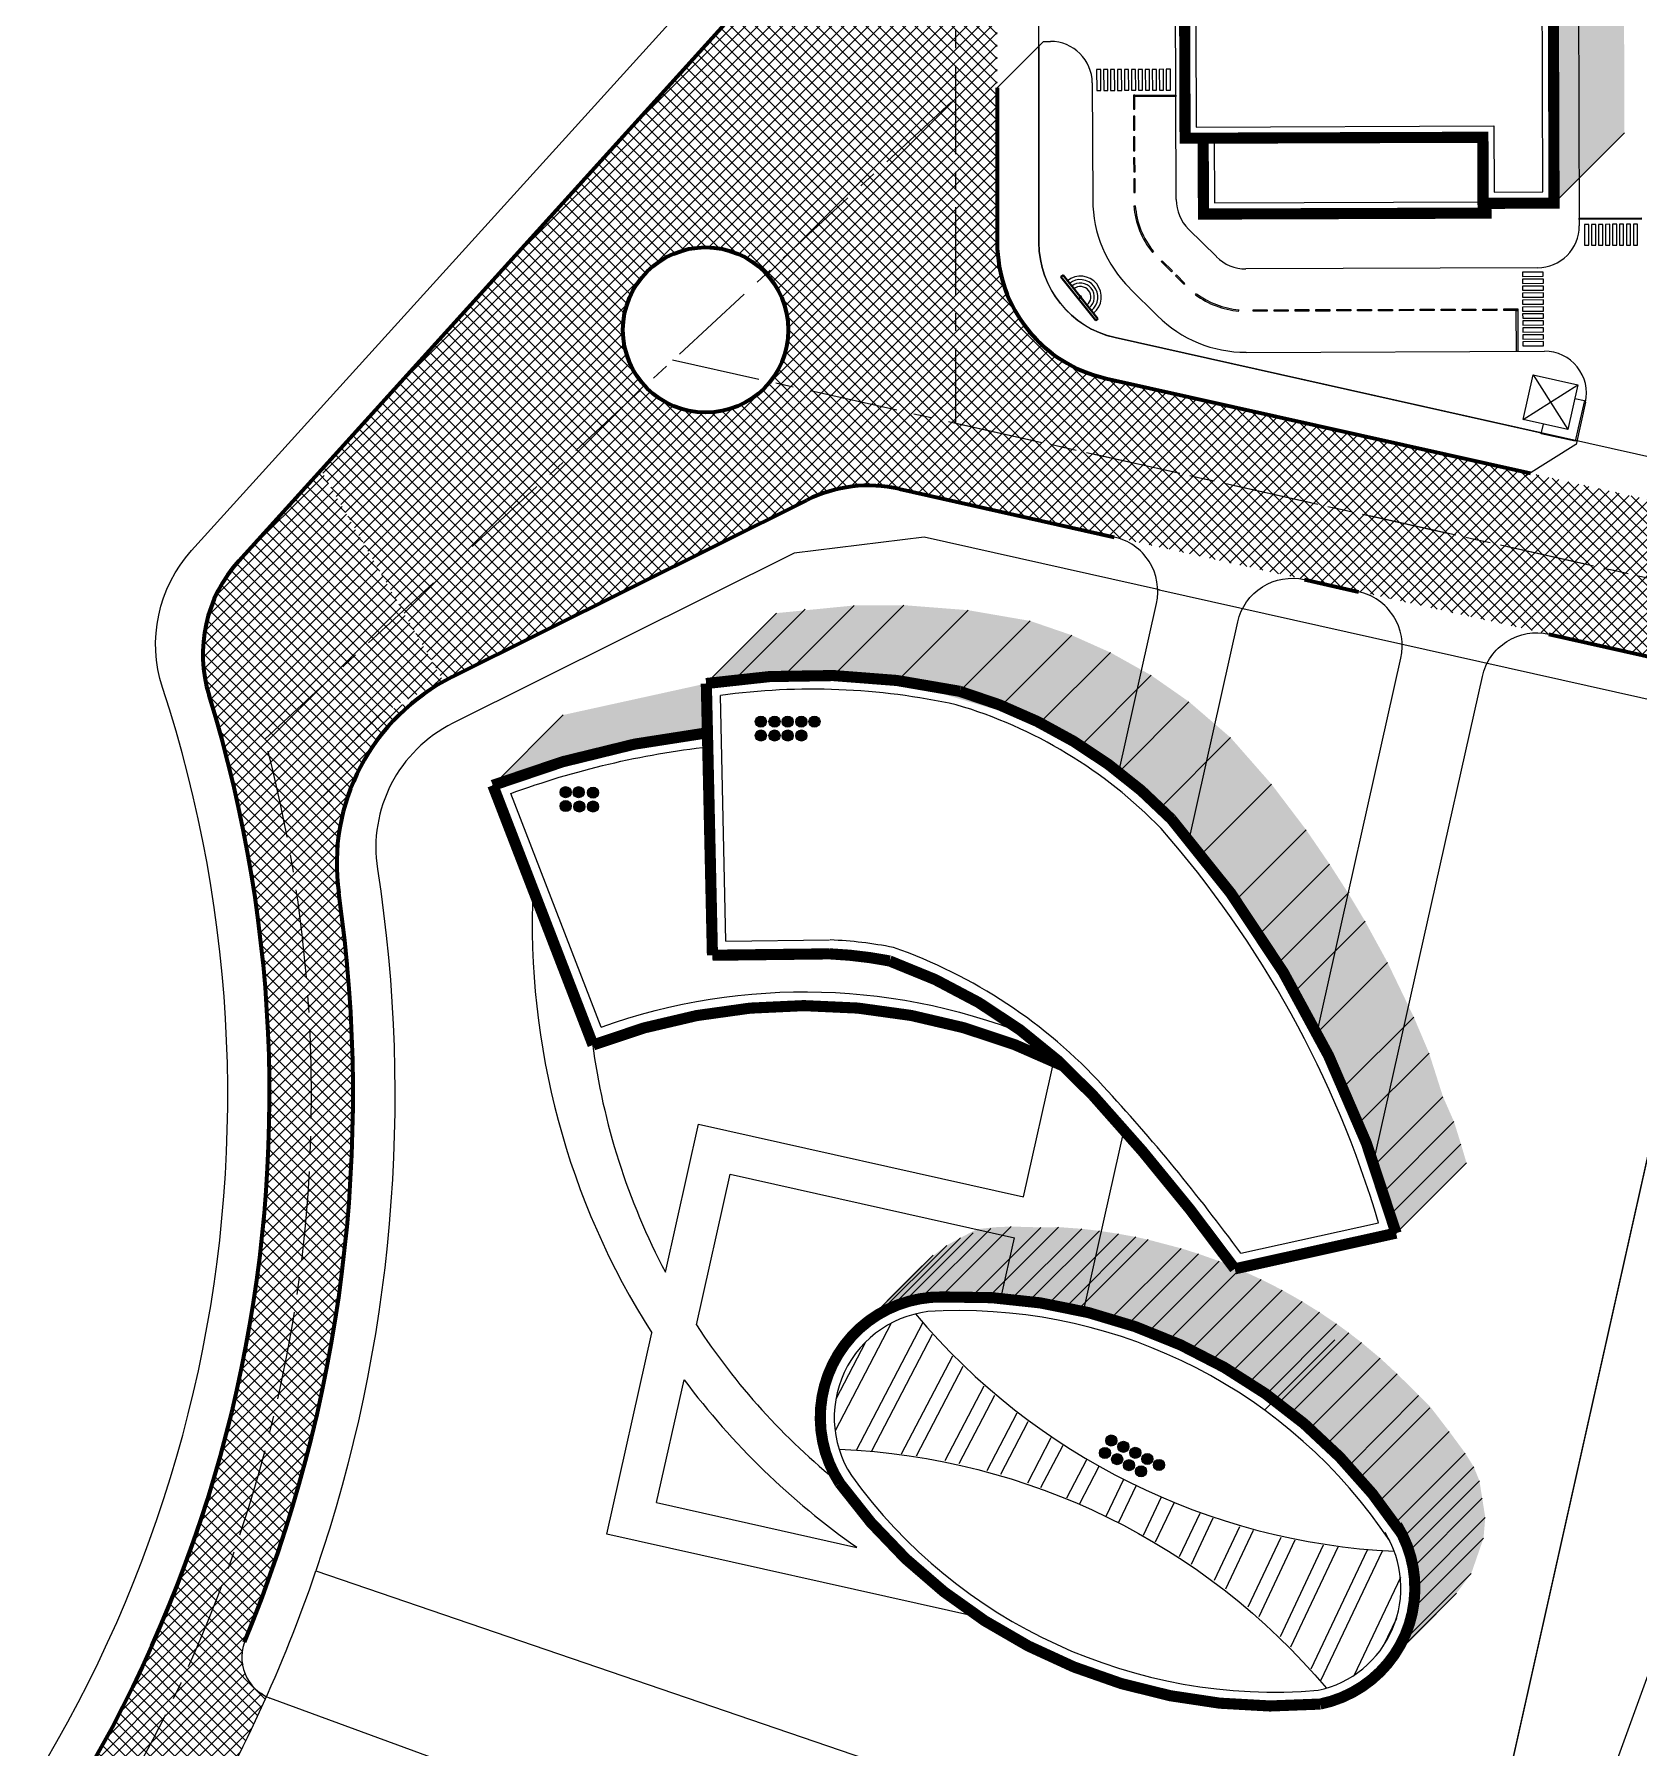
# Model space of a CAD drawing. Header units: millimetres. Extents: x 89040 to 596321, y -313033 to 2401191.
# Drawn here: x 595918.1 to 596033.4, y 1200376.9 to 1200500 of the extents above; entities that cross this region are included whole.
import ezdxf

# ---------------------------------------------------------------- set-up
doc = ezdxf.new("R2010")
doc.units = ezdxf.units.MM
doc.header["$MEASUREMENT"] = 0
doc.linetypes.add('CENTER', pattern=[50.8, 31.75, -6.35, 6.35, -6.35])
doc.layers.get('0').update_dxf_attribs({"color": 251, "lineweight": 9})
for name, color, linetype, lineweight in [('1', 8, 'Continuous', 13), ('4 duong di', 11, 'Continuous', 9), ('BONGDO', 251, 'Continuous', 9), ('CONGTRINH', 7, 'Continuous', 20), ('CONGTRINH2', 30, 'Continuous', 18), ('HATCH', 8, 'Continuous', 5), ('KICHTHUOC', 2, 'Continuous', 18), ('LEDUONG', 6, 'Continuous', 20), ('LONGDUONG', 4, 'Continuous', 90), ('MANH', 8, 'Continuous', 9), ('MEDIUM', 2, 'Continuous', 9), ('NET01', 35, 'Continuous', 9), ('tang cao', 7, 'Continuous', 5), ('truc', 8, 'CENTER', 9), ('WALL', 4, 'Continuous', 40)]:
    doc.layers.add(name, color=color, linetype=linetype, lineweight=lineweight)
doc.layers.add('DUONG NOI BO CONG TRINH', color=7, linetype='Continuous', lineweight=20, true_color=0x5e5e5e)
doc.styles.add('VN', font='VHELVCN.TTF')
doc.dimstyles.new('HOA75', dxfattribs={"dimscale": 0, "dimtxt": 450, "dimasz": 120, "dimexe": 150, "dimexo": 0, "dimgap": 50, "dimtad": 1, "dimdec": 0, "dimrnd": 0.001, "dimzin": 13, "dimdsep": 46, "dimtxsty": 'VN', "dimblk": 'TICKA', "dimcen": 0.09, "dimclrd": 9, "dimclre": 9, "dimclrt": 7, "dimadec": 0, "dimazin": 0, "dimtfac": 1, "dimtdec": 0, "dimtix": 1, "dimtmove": 2, "dimatfit": 3, "dimldrblk": 'PL1', "dimfxl": 1, "dimtolj": 1, "dimtzin": 13, "dimarcsym": 0})
pattern_1 = [(45, (27179.217, -3.7959), (-0.44194173824, 0.44194173824), []), (135, (27179.217, -3.7959), (-0.44194173824, -0.44194173824), [])]
pattern_2 = [(45, (594650.35277, 1198136.11867), (-0.176776695, 0.176776695), []), (45, (594650.52954, 1198136.11867), (-0.176776695, 0.176776695), [0.3125, -0.0625, 0, -0.0625])]

# ---------------------------------------------------------------- blocks, each defined once
blk = doc.blocks.new('A$C4D935E45')
at = {"layer": '1'}
blk.add_line((3300, 4000), (3300, 700), dxfattribs=at)
blk.add_lwpolyline([(3300, 3000), (4000, 3000), (4000, 1000), (4000, 0), (1500, 0), (1500, 700)], dxfattribs=at)
at = {"layer": 'MEDIUM'}
for p, q in [((0, 4000), (3300, 700)), ((0, 700), (3300, 4000))]:
    blk.add_line(p, q, dxfattribs=at)
blk.add_lwpolyline([(0, 4000), (3300, 4000), (3300, 700), (0, 700)], close=True, dxfattribs=at)
blk = doc.blocks.new('PL')
at = {"layer": '1', "ltscale": 100}
blk.add_line((4.0299, 0), (-6.6714, 0), dxfattribs=at)
at = {"layer": '1', "ltscale": 100, "const_width": 1.6}
blk.add_lwpolyline([(0, 0), (-2.5668, -8.5083)], dxfattribs=at)
blk = doc.blocks.new('PL1')
at = {"layer": '4 duong di', "ltscale": 100, "xscale": 0.25, "yscale": 0.25, "zscale": 0.25}
blk.add_blockref('PL', (0, 0), dxfattribs=at)
blk = doc.blocks.new('TICKA')
at = {"color": 0}
for p, q in [((0, 2.5), (0, -2.5)), ((-2.5, 0), (2.5, 0))]:
    blk.add_line(p, q, dxfattribs=at)
at = {"color": 0, "const_width": 0.5}
blk.add_lwpolyline([(-0.7071, -0.7071), (0.7071, 0.7071)], dxfattribs=at)
at = {"color": 0, "const_width": 0.25}
for points in [[(0.5821, 0.7071, 1), (0.8321, 0.7071, 1)], [(-0.8321, -0.7071, 1), (-0.5821, -0.7071, 1)]]:
    blk.add_lwpolyline(points, format="xyb", close=True, dxfattribs=at)

msp = doc.modelspace()

# ---------------------------------------------------------------- hatches: boundary and pattern name
at = {"layer": 'BONGDO'}
h = msp.add_hatch(dxfattribs=at)
h.set_pattern_fill('ANSI35', color=256, style=0)
h.set_pattern_definition(pattern_2)
h.paths.add_polyline_path([(596027.29, 1200487.87), (596032.35, 1200492.93), (596032.24, 1200525.43), (596027.34, 1200525.41), (596027.34, 1200526.11), (596007.04, 1200526.04), (596001.98, 1200520.98), (596022.28, 1200521.05), (596022.28, 1200520.25), (596027.18, 1200520.37)])
h = msp.add_hatch(dxfattribs=at)
h.set_pattern_fill('ANSI35', color=256, style=0)
h.set_pattern_definition(pattern_2)
edge = h.paths.add_edge_path()
edge.add_line((595951.04, 1200446.02), (595956.1, 1200451.08))
edge.add_line((595956.1, 1200451.08), (595966.38, 1200453.34))
edge.add_line((595966.38, 1200453.34), (595971.43, 1200458.4))
edge.add_line((595971.43, 1200458.4), (595977, 1200458.95))
edge.add_line((595977, 1200458.95), (595980.57, 1200458.97))
edge.add_line((595980.57, 1200458.97), (595985.19, 1200458.61))
edge.add_line((595985.19, 1200458.61), (595989.64, 1200457.84))
edge.add_line((595989.64, 1200457.84), (595992.64, 1200456.81))
edge.add_line((595992.64, 1200456.81), (595995.41, 1200455.57))
edge.add_line((595995.41, 1200455.57), (595998.34, 1200453.93))
edge.add_line((595998.34, 1200453.93), (596001.06, 1200452.03))
edge.add_line((596001.06, 1200452.03), (596004.05, 1200449.45))
edge.add_line((596004.05, 1200449.45), (596006.99, 1200446.1))
edge.add_line((596006.99, 1200446.1), (596009.47, 1200442.83))
edge.add_line((596009.47, 1200442.83), (596011.16, 1200440.36))
edge.add_line((596011.16, 1200440.36), (596012.5, 1200438.27))
edge.add_line((596012.5, 1200438.27), (596013.71, 1200436.25))
edge.add_line((596013.71, 1200436.25), (596015.32, 1200433.3))
edge.add_line((596015.32, 1200433.3), (596017.21, 1200429.37))
edge.add_line((596017.21, 1200429.37), (596018.31, 1200426.78))
edge.add_line((596018.31, 1200426.78), (596019.31, 1200423.64))
edge.add_line((596019.31, 1200423.64), (596020.1, 1200421.85))
edge.add_line((596020.1, 1200421.85), (596020.6, 1200420.24))
edge.add_line((596020.6, 1200420.24), (596021, 1200418.89))
edge.add_line((596021, 1200418.89), (596015.94, 1200413.84))
edge.add_line((596015.94, 1200413.84), (596010.26, 1200428.24))
edge.add_line((596010.26, 1200428.24), (596004.9, 1200437.09))
edge.add_line((596004.9, 1200437.09), (595997.67, 1200445.61))
edge.add_line((595997.67, 1200445.61), (595990.35, 1200450.52))
edge.add_line((595990.35, 1200450.52), (595980.13, 1200453.55))
edge.add_line((595980.13, 1200453.55), (595973.14, 1200453.82))
edge.add_line((595973.14, 1200453.82), (595966.82, 1200453.41))
edge.add_line((595966.82, 1200453.41), (595966.46, 1200449.8))
edge.add_line((595966.46, 1200449.8), (595962.7, 1200449.26))
edge.add_line((595962.7, 1200449.26), (595959.32, 1200448.57))
edge.add_line((595959.32, 1200448.57), (595956.49, 1200447.84))
edge.add_line((595956.49, 1200447.84), (595952.9, 1200446.7))
edge.add_line((595952.9, 1200446.7), (595951.05, 1200445.99))
h = msp.add_hatch(dxfattribs=at)
h.set_pattern_fill('ANSI35', color=256, style=0)
h.set_pattern_definition(pattern_2)
h.paths.add_polyline_path([(595976.85, 1200406.44), (595982.61, 1200412.17), (595983.65, 1200412.96), (595984.64, 1200413.5), (595985.83, 1200414.12), (595987.08, 1200414.26), (595988.29, 1200414.31), (595990.41, 1200414.25), (595991.68, 1200414.27), (595993.35, 1200414.15), (595994.62, 1200414), (595995.99, 1200413.79), (595997.25, 1200413.56), (595998.12, 1200413.37), (596000.51, 1200412.74), (596001.74, 1200412.35), (596003.24, 1200411.82), (596004.69, 1200411.23), (596006.25, 1200410.51), (596007.75, 1200409.75), (596009.19, 1200408.93), (596010.44, 1200408.15), (596011.67, 1200407.32), (596012.54, 1200406.68), (596013.46, 1200405.97), (596014.8, 1200404.85), (596016.02, 1200403.72), (596017.58, 1200402.17), (596018.41, 1200401.34), (596019.76, 1200399.58), (596020.91, 1200398.02), (596021.52, 1200397.04), (596021.93, 1200396.03), (596022.13, 1200394.78), (596022.35, 1200393.39), (596022.22, 1200391.91), (596021.34, 1200389.37), (596020.29, 1200387.96), (596016.28, 1200383.95), (596017.16, 1200386.85), (596017.22, 1200389.4), (596016, 1200392.84), (596013.83, 1200395.61), (596010.09, 1200399.48), (596007.48, 1200401.62), (596004.13, 1200403.87), (596000.57, 1200405.75), (595996.69, 1200407.3), (595992.19, 1200408.5), (595985.42, 1200409.26), (595980.5, 1200408.81)])
at = {"layer": 'DUONG NOI BO CONG TRINH'}
h = msp.add_hatch(dxfattribs=at)
h.set_pattern_fill('NET', color=256, scale=5, angle=45, style=0)
h.set_pattern_definition([(45, (594650.35277, 1198136.11867), (-0.44194174, 0.44194174), []), (135, (594650.35277, 1198136.11867), (-0.44194174, -0.44194174), [])])
h.paths.add_polyline_path([(595995.1, 1200475.27, -0.351122), (595987.28, 1200485.03), (595987.28, 1200525.77), (595981.28, 1200522.62), (595981.28, 1200519.61, -0.185972), (595978.7, 1200512.9), (595938.69, 1200468.68), (595947.5, 1200453.5), (595973.59, 1200466.52, -0.172387), (595980.24, 1200467.33), (596111.57, 1200437.95), (596137.96, 1200432.04), (596205.79, 1200416.87, -0.381885), (596213.54, 1200406.03), (596216.56, 1200433.7, -0.447298), (596208.07, 1200427.63)])
h.paths.add_polyline_path([(595960.39, 1200478.75, -1), (595972.28, 1200478.75, -1)], flags=16)
h = msp.add_hatch(dxfattribs=at)
h.set_pattern_fill('NET', color=256, scale=5, angle=45, style=0)
h.set_pattern_definition(pattern_1)
h.paths.add_polyline_path([(595938.69, 1200468.68), (595932.78, 1200462.16, 0.264967), (595930.65, 1200452.49, -0.194344), (595924.6, 1200380.08), (595933.09, 1200384.2, 0.142789), (595939.46, 1200441.51, -0.331704), (595944.84, 1200452.18), (595947.5, 1200453.5)])
h = msp.add_hatch(dxfattribs=at)
h.set_pattern_fill('NET', color=256, scale=5, angle=45, style=0)
h.set_pattern_definition(pattern_1)
h.paths.add_polyline_path([(595939.84, 1200439.7), (595939.99, 1200442.67), (595940.58, 1200445.11), (595941.92, 1200448.04), (595943.14, 1200449.8), (595945.18, 1200451.88), (595946.17, 1200452.5), (595942.28, 1200450.88), (595939, 1200447.12), (595938.81, 1200444.07)])
h = msp.add_hatch(dxfattribs=at)
h.set_pattern_fill('NET', color=256, scale=5, angle=45, style=0)
h.set_pattern_definition(pattern_1)
h.paths.add_polyline_path([(595810.12, 1200324.61), (595818.8, 1200328.69), (595827.2, 1200327.37), (595835.49, 1200326.8), (595840.15, 1200326.79), (595843.84, 1200326.94), (595847.06, 1200327.19), (595850.9, 1200327.77), (595853.37, 1200328.89), (595855.03, 1200330.21), (595856.8, 1200332.54), (595857.6, 1200334.44), (595858.03, 1200337.35), (595857.89, 1200339.01), (595854.85, 1200346.2), (595889.04, 1200362.8), (595889.63, 1200361.58), (595891.12, 1200358.5), (595892.92, 1200355.92), (595895.26, 1200354.12), (595896.97, 1200353.37), (595898.5, 1200352.99), (595901.55, 1200352.96), (595904.47, 1200353.85), (595906.25, 1200354.96), (595908.94, 1200357.62), (595911.77, 1200360.79), (595915.4, 1200365.3), (595918.95, 1200370.34), (595921.44, 1200374.31), (595924.6, 1200380.08), (595933.11, 1200384.23), (595933, 1200383.36), (595933.19, 1200382.29), (595933.63, 1200381.46), (595934.16, 1200380.92), (595934.82, 1200380.62), (595932.48, 1200375.72), (595929.21, 1200369.76), (595927.62, 1200370.17), (595926.23, 1200369.83), (595925.13, 1200368.84), (595924.57, 1200367.96), (595921.5, 1200363.47), (595918.27, 1200359.23), (595915.32, 1200355.72), (595912.3, 1200352.44), (595909.52, 1200349.65), (595906.97, 1200347.27), (595905.36, 1200345.85), (595903.09, 1200342.94), (595902.19, 1200340.37), (595901.98, 1200338.36), (595902.15, 1200336.53), (595902.98, 1200334), (595904.05, 1200331.91), (595910.23, 1200319.04), (595920.94, 1200296.93), (595963.52, 1200209), (595964.86, 1200206.23), (595965.43, 1200205.26), (595967.43, 1200203.36), (595969.79, 1200202.42), (595973.14, 1200202.57), (595927.62, 1200180.42), (595930.96, 1200184.28), (595931.27, 1200187.71), (595929.94, 1200191.16), (595927.35, 1200196.5), (595906.98, 1200238.56), (595883.53, 1200286.98), (595879.83, 1200294.63), (595868.87, 1200317.26), (595867.82, 1200318.97), (595865.52, 1200321.15), (595862.63, 1200322.52), (595859.87, 1200322.9), (595856.44, 1200322.43), (595851.25, 1200321.62), (595846.74, 1200321.14), (595842.94, 1200320.89), (595838, 1200320.77), (595830.32, 1200321.05), (595823.01, 1200321.86), (595816.03, 1200323.14)])
edge = h.paths.add_edge_path(flags=16)
edge.add_arc((595945.73, 1200202.14), 5, 0, 360)
edge = h.paths.add_edge_path(flags=16)
edge.add_line((595892.42, 1200337.61), (595883.56, 1200355.23))
edge.add_arc((595881.77, 1200354.33), 2, 26.7099, 115.5862)
edge.add_line((595880.91, 1200356.13), (595865.12, 1200348.57))
edge.add_arc((595865.98, 1200346.77), 2, 115.5862, 205.8949)
edge.add_line((595864.18, 1200345.89), (595872.72, 1200328.32))
edge.add_arc((595874.52, 1200329.19), 2, 205.8949, 295.0033)
edge.add_line((595875.36, 1200327.38), (595891.48, 1200334.9))
edge.add_arc((595890.64, 1200336.71), 2, 295.0033, 386.7099)
edge = h.paths.add_edge_path(flags=16)
edge.add_line((595879.16, 1200320.09), (595894.89, 1200327.33))
edge.add_arc((595895.73, 1200325.51), 2, 26.5116, 114.7059, ccw=False)
edge.add_line((595897.52, 1200326.41), (595906.28, 1200308.84))
edge.add_arc((595904.49, 1200307.95), 2, -64.5442, 26.5116, ccw=False)
edge.add_line((595905.35, 1200306.15), (595889.64, 1200298.67))
edge.add_arc((595888.78, 1200300.48), 2, 206.2793, 295.4558, ccw=False)
edge.add_line((595886.99, 1200299.59), (595878.2, 1200317.39))
edge.add_arc((595880, 1200318.28), 2, 114.7059, 206.2793, ccw=False)
edge = h.paths.add_edge_path(flags=16)
edge.add_line((595921.21, 1200277.78), (595911.24, 1200297.64))
edge.add_arc((595909.45, 1200296.74), 2, 26.6809, 116.4493)
edge.add_line((595908.56, 1200298.53), (595893.2, 1200290.89))
edge.add_arc((595894.09, 1200289.1), 2, 116.4493, 205.2287)
edge.add_line((595892.28, 1200288.25), (595901.55, 1200268.59))
edge.add_arc((595903.36, 1200269.44), 2, 205.2287, 294.8669)
edge.add_line((595904.2, 1200267.62), (595920.27, 1200275.07))
edge.add_arc((595919.43, 1200276.89), 2, 294.8669, 386.6809)
edge = h.paths.add_edge_path(flags=16)
edge.add_line((595907.69, 1200260.47), (595923.53, 1200267.97))
edge.add_arc((595924.39, 1200266.16), 2, 26.0815, 115.3259, ccw=False)
edge.add_line((595926.18, 1200267.04), (595934.85, 1200249.35))
edge.add_arc((595933.05, 1200248.47), 2, -63.6024, 26.0815, ccw=False)
edge.add_line((595933.94, 1200246.67), (595918.2, 1200238.86))
edge.add_arc((595917.31, 1200240.65), 2, 205.9534, 296.3976, ccw=False)
edge.add_line((595915.51, 1200239.78), (595906.74, 1200257.79))
edge.add_arc((595908.54, 1200258.67), 2, 115.3259, 205.9534, ccw=False)
edge = h.paths.add_edge_path(flags=16)
edge.add_line((595933.1, 1200237.06), (595937.39, 1200239.03))
edge.add_arc((595938.23, 1200237.21), 2, 25.4103, 114.6148, ccw=False)
edge.add_line((595940.03, 1200238.07), (595944.47, 1200228.73))
edge.add_arc((595942.66, 1200227.87), 2, -65.4777, 25.4103, ccw=False)
edge.add_line((595943.49, 1200226.05), (595939.28, 1200224.13))
edge.add_arc((595938.45, 1200225.95), 2, 205.9177, 294.5223, ccw=False)
edge.add_line((595936.65, 1200225.08), (595932.14, 1200234.37))
edge.add_arc((595933.94, 1200235.24), 2, 114.6148, 205.9177, ccw=False)
edge = h.paths.add_edge_path(flags=16)
edge.add_line((595921.47, 1200231.72), (595925.89, 1200233.76))
edge.add_arc((595926.73, 1200231.94), 2, 25.3193, 114.7605, ccw=False)
edge.add_line((595928.54, 1200232.8), (595932.96, 1200223.45))
edge.add_arc((595931.15, 1200222.59), 2, -65.3469, 25.3193, ccw=False)
edge.add_line((595931.99, 1200220.77), (595927.74, 1200218.82))
edge.add_arc((595926.9, 1200220.64), 2, 206.3968, 294.6531, ccw=False)
edge.add_line((595925.11, 1200219.75), (595920.51, 1200229.01))
edge.add_arc((595922.3, 1200229.9), 2, 114.7605, 206.3968, ccw=False)
at = {"layer": 'tang cao'}
h = msp.add_hatch(color=256, dxfattribs=at)
edge = h.paths.add_edge_path()
edge.add_arc((595970.3, 1200450.6), 0.399, 0, 360)
h = msp.add_hatch(color=256, dxfattribs=at)
edge = h.paths.add_edge_path()
edge.add_arc((595971.28, 1200450.6), 0.399, 0, 360)
h = msp.add_hatch(color=256, dxfattribs=at)
edge = h.paths.add_edge_path()
edge.add_arc((595972.23, 1200450.6), 0.399, 0, 360)
h = msp.add_hatch(color=256, dxfattribs=at)
edge = h.paths.add_edge_path()
edge.add_arc((595973.21, 1200450.6), 0.399, 0, 360)
h = msp.add_hatch(color=256, dxfattribs=at)
edge = h.paths.add_edge_path()
edge.add_arc((595974.15, 1200450.6), 0.399, 0, 360)
h = msp.add_hatch(color=256, dxfattribs=at)
edge = h.paths.add_edge_path()
edge.add_arc((595970.3, 1200449.6), 0.399, 0, 360)
h = msp.add_hatch(color=256, dxfattribs=at)
edge = h.paths.add_edge_path()
edge.add_arc((595971.28, 1200449.6), 0.399, 0, 360)
h = msp.add_hatch(color=256, dxfattribs=at)
edge = h.paths.add_edge_path()
edge.add_arc((595972.23, 1200449.6), 0.399, 0, 360)
h = msp.add_hatch(color=256, dxfattribs=at)
edge = h.paths.add_edge_path()
edge.add_arc((595973.21, 1200449.6), 0.399, 0, 360)
h = msp.add_hatch(color=256, dxfattribs=at)
edge = h.paths.add_edge_path()
edge.add_arc((595956.27, 1200445.53), 0.399, 0, 360)
h = msp.add_hatch(color=256, dxfattribs=at)
edge = h.paths.add_edge_path()
edge.add_arc((595957.2, 1200445.53), 0.399, 0, 360)
h = msp.add_hatch(color=256, dxfattribs=at)
edge = h.paths.add_edge_path()
edge.add_arc((595958.24, 1200445.5), 0.399, 0, 360)
h = msp.add_hatch(color=256, dxfattribs=at)
edge = h.paths.add_edge_path()
edge.add_arc((595956.27, 1200444.53), 0.399, 0, 360)
h = msp.add_hatch(color=256, dxfattribs=at)
edge = h.paths.add_edge_path()
edge.add_arc((595957.26, 1200444.5), 0.399, 0, 360)
h = msp.add_hatch(color=256, dxfattribs=at)
edge = h.paths.add_edge_path()
edge.add_arc((595958.24, 1200444.5), 0.399, 0, 360)
h = msp.add_hatch(color=256, dxfattribs=at)
edge = h.paths.add_edge_path()
edge.add_arc((595995.48, 1200398.93), 0.399, -26.9399, 333.0601)
h = msp.add_hatch(color=256, dxfattribs=at)
edge = h.paths.add_edge_path()
edge.add_arc((595996.35, 1200398.48), 0.399, -26.9399, 333.0601)
h = msp.add_hatch(color=256, dxfattribs=at)
edge = h.paths.add_edge_path()
edge.add_arc((595995.02, 1200398.04), 0.399, -26.9399, 333.0601)
h = msp.add_hatch(color=256, dxfattribs=at)
edge = h.paths.add_edge_path()
edge.add_arc((595995.9, 1200397.59), 0.399, -26.9399, 333.0601)
h = msp.add_hatch(color=256, dxfattribs=at)
edge = h.paths.add_edge_path()
edge.add_arc((595997.2, 1200398.05), 0.399, -26.9399, 333.0601)
h = msp.add_hatch(color=256, dxfattribs=at)
edge = h.paths.add_edge_path()
edge.add_arc((595998.07, 1200397.6), 0.399, -26.9399, 333.0601)
h = msp.add_hatch(color=256, dxfattribs=at)
edge = h.paths.add_edge_path()
edge.add_arc((595996.75, 1200397.16), 0.399, -26.9399, 333.0601)
h = msp.add_hatch(color=256, dxfattribs=at)
edge = h.paths.add_edge_path()
edge.add_arc((595997.62, 1200396.72), 0.399, -26.9399, 333.0601)
h = msp.add_hatch(color=256, dxfattribs=at)
edge = h.paths.add_edge_path()
edge.add_arc((595998.91, 1200397.18), 0.399, -26.9399, 333.0601)

# ---------------------------------------------------------------- linework, layer by layer
at = {"layer": '1'}
for p, q in [((595992.01, 1200482.68), (595991.85, 1200482.56)), ((595994.52, 1200479.56), (595994.36, 1200479.44))]:
    msp.add_line(p, q, dxfattribs=at)
for major_axis, start_param, end_param in [((1.06, 1.06), 4.604466, 7.746058), ((0.884, 0.884), 4.604466, 7.746058), ((0.707, 0.707), 4.604466, 7.746058), ((0.53, 0.53), 4.604466, 7.746058), ((0.053, 0.053), 5.501278, 8.64287), ((0.053, 0.053), 2.359685, 5.501278)]:
    msp.add_ellipse((595993.26, 1200481.12), major_axis=major_axis, ratio=1, start_param=start_param, end_param=end_param, dxfattribs=at)
at = {"layer": 'BONGDO'}
for p, q in [((596027.29, 1200487.87), (596032.35, 1200492.93)), ((595966.38, 1200453.34), (595971.43, 1200458.4)), ((595968.42, 1200453.62), (595973.48, 1200458.68)), ((595971.95, 1200453.89), (595977, 1200458.95)), ((595975.51, 1200453.91), (595980.57, 1200458.97)), ((595980.13, 1200453.55), (595985.19, 1200458.61)), ((595984.59, 1200452.78), (595989.64, 1200457.84)), ((595987.58, 1200451.75), (595992.64, 1200456.81)), ((595990.35, 1200450.52), (595995.41, 1200455.57)), ((595993.28, 1200448.87), (595998.34, 1200453.93)), ((595996.01, 1200446.97), (596001.06, 1200452.03)), ((595951.04, 1200446.02), (595956.1, 1200451.08)), ((595998.99, 1200444.39), (596004.05, 1200449.45)), ((596001.93, 1200441.05), (596006.99, 1200446.1)), ((596004.42, 1200437.77), (596009.47, 1200442.83)), ((596006.1, 1200435.3), (596011.16, 1200440.36)), ((596007.51, 1200433.28), (596012.57, 1200438.34)), ((596008.65, 1200431.19), (596013.71, 1200436.25)), ((596010.26, 1200428.24), (596015.32, 1200433.3)), ((596012.15, 1200424.31), (596017.21, 1200429.37)), ((596013.25, 1200421.72), (596018.31, 1200426.78)), ((596014.25, 1200418.59), (596019.31, 1200423.64)), ((596015.04, 1200416.79), (596020.1, 1200421.85)), ((596015.55, 1200415.18), (596020.6, 1200420.24)), ((596015.94, 1200413.84), (596021, 1200418.89)), ((595980.5, 1200408.81), (595985.56, 1200413.86)), ((595981.78, 1200409.13), (595986.83, 1200414.18)), ((595983.24, 1200409.25), (595988.29, 1200414.31)), ((595985.35, 1200409.19), (595990.41, 1200414.25)), ((595986.62, 1200409.21), (595991.68, 1200414.27)), ((595988.29, 1200409.09), (595993.35, 1200414.15)), ((595989.56, 1200408.94), (595994.62, 1200414)), ((595990.93, 1200408.74), (595995.99, 1200413.79)), ((595978.59, 1200407.9), (595983.65, 1200412.96)), ((595979.58, 1200408.44), (595984.64, 1200413.5)), ((595992.19, 1200408.5), (595997.25, 1200413.56)), ((595993.06, 1200408.31), (595998.12, 1200413.37)), ((595995.45, 1200407.69), (596000.51, 1200412.74)), ((595976.85, 1200406.44), (595981.9, 1200411.49)), ((595977.63, 1200407.19), (595982.69, 1200412.25)), ((595996.69, 1200407.3), (596001.74, 1200412.35)), ((595998.18, 1200406.76), (596003.24, 1200411.82)), ((595999.63, 1200406.17), (596004.69, 1200411.23)), ((595975.92, 1200405.23), (595980.98, 1200410.29)), ((596001.2, 1200405.46), (596006.25, 1200410.51)), ((596002.7, 1200404.69), (596007.75, 1200409.75)), ((596004.13, 1200403.87), (596009.19, 1200408.93)), ((596005.38, 1200403.1), (596010.44, 1200408.15)), ((596006.62, 1200402.26), (596011.67, 1200407.32)), ((596007.48, 1200401.62), (596012.54, 1200406.68)), ((596006.49, 1200401.11), (596011.55, 1200406.17)), ((596008.4, 1200400.92), (596013.46, 1200405.97)), ((596009.74, 1200399.79), (596014.8, 1200404.85)), ((596010.97, 1200398.67), (596016.02, 1200403.72)), ((596012.51, 1200397.1), (596017.56, 1200402.16)), ((596013.3, 1200396.23), (596018.36, 1200401.28)), ((596014.7, 1200394.52), (596019.76, 1200399.58)), ((596015.86, 1200392.96), (596020.91, 1200398.02)), ((596016.47, 1200391.99), (596021.52, 1200397.04)), ((596016.87, 1200390.97), (596021.93, 1200396.03)), ((596017.07, 1200389.72), (596022.13, 1200394.78)), ((596017.29, 1200388.33), (596022.35, 1200393.39)), ((596017.16, 1200386.85), (596022.22, 1200391.91)), ((596016.28, 1200384.31), (596021.34, 1200389.37)), ((596015.23, 1200382.9), (596020.29, 1200387.96)), ((596013.75, 1200381.42), (596018.81, 1200386.47))]:
    msp.add_line(p, q, dxfattribs=at)
at = {"layer": 'CONGTRINH', "const_width": 0.8}
for points in [[(596000.7, 1200515.53), (596000.78, 1200492.53), (596022.18, 1200492.6), (596022.19, 1200487.85), (596027.29, 1200487.87), (596027.18, 1200520.37), (596022.08, 1200520.35), (596022.1, 1200515.6), (596000.7, 1200515.53)], [(596002.08, 1200492.53), (596002.1, 1200487.08), (596022.4, 1200487.15), (596022.39, 1200487.85)], [(595966.82, 1200433.81), (595966.38, 1200453.34)], [(595958.24, 1200427.36), (595951.04, 1200446.02)], [(595966.82, 1200433.81), (595975.24, 1200433.91)], [(596004.35, 1200411.27), (596015.94, 1200413.84)]]:
    msp.add_lwpolyline(points, dxfattribs=at)
for points in [[(596015.94, 1200413.84, 0.111899), (595999.79, 1200443.6, 0.129911), (595984.59, 1200452.78, 0.093493), (595966.38, 1200453.34)], [(595951.04, 1200446.02, -0.064124), (595966.46, 1200449.8, -0.064124)], [(596004.35, 1200411.27, 0.029695), (595994.16, 1200423.74, 0.123277), (595979.55, 1200433.4, 0.037282), (595975.24, 1200433.91, 0.037282)], [(595958.24, 1200427.36, -0.209969), (595992.1, 1200425.82, -1.865375)], [(595983.36, 1200409.25, 0.600117), (595975.97, 1200395.86, 0.263864), (596010.49, 1200379.99, 0.522527), (596016, 1200392.84, 1.02108)], [(596016.32, 1200392.27, 0.259291), (595983.36, 1200409.25)]]:
    msp.add_lwpolyline(points, format="xyb", dxfattribs=at)
at = {"layer": 'CONGTRINH2'}
msp.add_lwpolyline([(596001.5, 1200514.73), (596001.57, 1200493.33), (596022.97, 1200493.41), (596022.99, 1200488.66), (596026.49, 1200488.67), (596026.38, 1200519.57), (596022.88, 1200519.56), (596022.9, 1200514.81)], close=True, dxfattribs=at)
for points in [[(596002.88, 1200492.54), (596002.89, 1200487.89), (596022.19, 1200487.95)], [(595967.79, 1200434.82), (595967.4, 1200452.48)], [(595958.82, 1200428.64), (595952.34, 1200445.44)], [(595967.79, 1200434.82), (595975.23, 1200434.91)], [(596004.78, 1200412.39), (596014.68, 1200414.58)], [(595979.65, 1200407.36), (595975.63, 1200399.63)], [(595981.91, 1200407.37), (595977.15, 1200398.22)], [(595982.61, 1200406.56), (595978.24, 1200398.16)], [(595977.82, 1200406.01), (595975.69, 1200401.91)], [(595984.06, 1200405), (595980.39, 1200397.95)], [(595984.8, 1200404.26), (595981.45, 1200397.81)], [(595986.32, 1200402.85), (595983.52, 1200397.46)], [(595987.09, 1200402.17), (595984.53, 1200397.25)], [(595988.68, 1200400.89), (595986.53, 1200396.76)], [(595989.49, 1200400.28), (595987.52, 1200396.48)], [(595991.14, 1200399.12), (595989.45, 1200395.87)], [(595991.99, 1200398.57), (595990.4, 1200395.53)], [(595993.7, 1200397.54), (595992.27, 1200394.79)], [(595994.59, 1200397.07), (595993.19, 1200394.39)], [(595996.35, 1200396.14), (595995.09, 1200393.46)], [(595997.26, 1200395.71), (595995.99, 1200393.03)], [(595999.07, 1200394.85), (595997.77, 1200392.11)], [(595999.97, 1200394.42), (595998.64, 1200391.62)], [(596001.83, 1200393.69), (596000.36, 1200390.58)], [(596002.78, 1200393.35), (596001.21, 1200390.03)], [(596004.7, 1200392.73), (596002.87, 1200388.86)], [(596005.68, 1200392.46), (596003.68, 1200388.25)], [(596007.66, 1200391.97), (596005.28, 1200386.95)], [(596008.66, 1200391.76), (596006.07, 1200386.27)], [(596010.71, 1200391.4), (596007.6, 1200384.83)], [(596011.75, 1200391.26), (596008.35, 1200384.08)], [(596013.86, 1200391.05), (596009.81, 1200382.49)], [(596014.93, 1200390.98), (596010.52, 1200381.66)], [(596016.25, 1200389.09), (596012.93, 1200382.06)], [(596015.97, 1200386.15), (596015.02, 1200384.14)]]:
    msp.add_lwpolyline(points, dxfattribs=at)
for points in [[(596014.68, 1200414.58, 0.108274), (595999.05, 1200442.92, 0.129473), (595984.34, 1200451.81, 0.088739), (595967.4, 1200452.48)], [(595952.34, 1200445.44, -0.060019), (595966.57, 1200448.8)], [(596004.78, 1200412.39, 0.028487), (595994.9, 1200424.41, 0.123768), (595979.82, 1200434.37, 0.037893), (595975.29, 1200434.91)], [(595958.82, 1200428.64, -0.189243), (595990.33, 1200427.73, -0.189243)], [(595983.35, 1200408.25, 0.599103), (595976.8, 1200396.42, 0.263263), (596010.34, 1200380.98, 0.520098), (596015.15, 1200392.31, 0.520098)], [(595981.4, 1200408.03, 0.208489), (596015.81, 1200390.97)], [(596015.49, 1200391.72, 0.259291), (595983.39, 1200408.25, 0.259291)], [(595975.92, 1200398.31, -0.210488), (596010.93, 1200381.13)]]:
    msp.add_lwpolyline(points, format="xyb", dxfattribs=at)
at = {"layer": 'HATCH'}
for p, q in [((595994.72, 1200497.47), (595994.42, 1200497.47)), ((595994.42, 1200497.47), (595994.43, 1200495.97)), ((595994.73, 1200495.97), (595994.72, 1200497.47)), ((595995.22, 1200497.47), (595994.92, 1200497.47)), ((595994.92, 1200497.47), (595994.93, 1200495.97)), ((595995.23, 1200495.97), (595995.22, 1200497.47)), ((595995.72, 1200497.47), (595995.42, 1200497.47)), ((595995.42, 1200497.47), (595995.43, 1200495.97)), ((595995.73, 1200495.97), (595995.72, 1200497.47)), ((595996.22, 1200497.47), (595995.92, 1200497.47)), ((595995.92, 1200497.47), (595995.93, 1200495.97)), ((595996.23, 1200495.97), (595996.22, 1200497.47)), ((595996.72, 1200497.48), (595996.42, 1200497.48)), ((595996.42, 1200497.48), (595996.43, 1200495.98)), ((595996.73, 1200495.98), (595996.72, 1200497.48)), ((595997.22, 1200497.48), (595996.92, 1200497.48)), ((595996.92, 1200497.48), (595996.93, 1200495.98)), ((595997.23, 1200495.98), (595997.22, 1200497.48)), ((595997.72, 1200497.48), (595997.42, 1200497.48)), ((595997.42, 1200497.48), (595997.43, 1200495.98)), ((595997.73, 1200495.98), (595997.72, 1200497.48)), ((595998.22, 1200497.48), (595997.92, 1200497.48)), ((595997.92, 1200497.48), (595997.93, 1200495.98)), ((595998.23, 1200495.98), (595998.22, 1200497.48)), ((595998.72, 1200497.48), (595998.42, 1200497.48)), ((595998.42, 1200497.48), (595998.43, 1200495.98)), ((595998.73, 1200495.98), (595998.72, 1200497.48)), ((595999.22, 1200497.49), (595998.92, 1200497.48)), ((595998.92, 1200497.48), (595998.93, 1200495.98)), ((595999.23, 1200495.99), (595999.22, 1200497.49)), ((595999.72, 1200497.49), (595999.42, 1200497.49)), ((595999.42, 1200497.49), (595999.43, 1200495.99)), ((595999.73, 1200495.99), (595999.72, 1200497.49)), ((595994.43, 1200495.97), (595994.73, 1200495.97)), ((595994.93, 1200495.97), (595995.23, 1200495.97)), ((595995.43, 1200495.97), (595995.73, 1200495.97)), ((595995.93, 1200495.97), (595996.23, 1200495.97)), ((595996.43, 1200495.98), (595996.73, 1200495.98)), ((595996.93, 1200495.98), (595997.23, 1200495.98)), ((595997.17, 1200495.62), (595997.07, 1200495.62)), ((595997.07, 1200495.62), (595997.07, 1200494.62)), ((595997.17, 1200495.62), (596000.12, 1200495.63)), ((595997.17, 1200495.52), (595997.17, 1200495.62)), ((595997.17, 1200494.62), (595997.17, 1200495.62)), ((596000.12, 1200495.53), (595997.17, 1200495.52)), ((595997.43, 1200495.98), (595997.73, 1200495.98)), ((595997.93, 1200495.98), (595998.23, 1200495.98)), ((595998.43, 1200495.98), (595998.73, 1200495.98)), ((595998.93, 1200495.98), (595999.23, 1200495.99)), ((595999.43, 1200495.99), (595999.73, 1200495.99)), ((596000.12, 1200495.63), (596000.12, 1200495.53)), ((595997.07, 1200494.62), (595997.17, 1200494.62)), ((595997.17, 1200494.12), (595997.07, 1200494.12)), ((595997.07, 1200494.12), (595997.08, 1200493.12)), ((595997.18, 1200493.12), (595997.17, 1200494.12)), ((595997.08, 1200493.12), (595997.18, 1200493.12)), ((595997.18, 1200492.62), (595997.08, 1200492.62)), ((595997.08, 1200492.62), (595997.08, 1200491.62)), ((595997.18, 1200491.62), (595997.18, 1200492.62)), ((595997.08, 1200491.62), (595997.18, 1200491.62)), ((595997.18, 1200491.12), (595997.08, 1200491.12)), ((595997.08, 1200491.12), (595997.09, 1200490.12)), ((595997.09, 1200490.12), (595997.19, 1200490.12)), ((595997.19, 1200490.12), (595997.18, 1200491.12)), ((595997.19, 1200489.62), (595997.09, 1200489.62)), ((595997.09, 1200489.62), (595997.09, 1200488.62)), ((595997.19, 1200488.62), (595997.19, 1200489.62)), ((595997.09, 1200488.62), (595997.19, 1200488.62)), ((595997.11, 1200487.67), (595997.21, 1200487.68)), ((596029.1, 1200486.79), (596033.6, 1200486.81)), ((596029.1, 1200486.69), (596029.1, 1200486.79)), ((596033.6, 1200486.71), (596029.1, 1200486.69)), ((596029.49, 1200486.34), (596029.49, 1200484.84)), ((596029.79, 1200486.34), (596029.49, 1200486.34)), ((596029.79, 1200484.84), (596029.79, 1200486.34)), ((596029.99, 1200486.34), (596029.99, 1200484.84)), ((596030.29, 1200486.34), (596029.99, 1200486.34)), ((596030.29, 1200484.84), (596030.29, 1200486.34)), ((596030.49, 1200486.34), (596030.49, 1200484.84)), ((596030.79, 1200486.34), (596030.49, 1200486.34)), ((596030.79, 1200484.84), (596030.79, 1200486.34)), ((596031.29, 1200486.35), (596030.99, 1200486.34)), ((596030.99, 1200486.34), (596030.99, 1200484.84)), ((596031.29, 1200484.85), (596031.29, 1200486.35)), ((596031.49, 1200486.35), (596031.49, 1200484.85)), ((596031.79, 1200486.35), (596031.49, 1200486.35)), ((596031.79, 1200484.85), (596031.79, 1200486.35)), ((596031.99, 1200486.35), (596031.99, 1200484.85)), ((596032.29, 1200486.35), (596031.99, 1200486.35)), ((596032.29, 1200484.85), (596032.29, 1200486.35)), ((596032.49, 1200486.35), (596032.49, 1200484.85)), ((596032.79, 1200486.35), (596032.49, 1200486.35)), ((596032.49, 1200486.35), (596032.49, 1200484.85)), ((596032.79, 1200486.35), (596032.49, 1200486.35)), ((596032.79, 1200484.85), (596032.79, 1200486.35)), ((596032.79, 1200484.85), (596032.79, 1200486.35)), ((596032.99, 1200486.35), (596032.99, 1200484.85)), ((596033.29, 1200486.35), (596032.99, 1200486.35)), ((596033.29, 1200484.85), (596033.29, 1200486.35)), ((595998.44, 1200484.32), (595998.52, 1200484.39)), ((596029.49, 1200484.84), (596029.79, 1200484.84)), ((596029.99, 1200484.84), (596030.29, 1200484.84)), ((596030.49, 1200484.84), (596030.79, 1200484.84)), ((596030.99, 1200484.84), (596031.29, 1200484.85)), ((596031.49, 1200484.85), (596031.79, 1200484.85)), ((596031.99, 1200484.85), (596032.29, 1200484.85)), ((596032.49, 1200484.85), (596032.79, 1200484.85)), ((596032.49, 1200484.85), (596032.79, 1200484.85)), ((596032.99, 1200484.85), (596033.29, 1200484.85)), ((595999.06, 1200483.66), (595999.13, 1200483.73)), ((595999.8, 1200482.93), (595999.06, 1200483.66)), ((595999.87, 1200483), (595999.13, 1200483.73)), ((595999.8, 1200482.93), (595999.87, 1200483)), ((596000.09, 1200482.64), (596000.16, 1200482.71)), ((596000.7, 1200482.03), (596000.09, 1200482.64)), ((596000.77, 1200482.1), (596000.16, 1200482.71)), ((596026.52, 1200482.91), (596025.02, 1200482.9)), ((596025.02, 1200482.9), (596025.02, 1200482.6)), ((596026.52, 1200482.61), (596026.52, 1200482.91)), ((596000.7, 1200482.03), (596000.77, 1200482.1)), ((596025.02, 1200482.6), (596026.52, 1200482.61)), ((596026.53, 1200482.41), (596025.03, 1200482.4)), ((596025.03, 1200482.4), (596025.03, 1200482.1)), ((596025.03, 1200482.1), (596026.53, 1200482.11)), ((596026.53, 1200481.91), (596025.03, 1200481.9)), ((596025.03, 1200481.9), (596025.03, 1200481.6)), ((596025.03, 1200481.6), (596026.53, 1200481.61)), ((596026.53, 1200481.41), (596025.03, 1200481.4)), ((596025.03, 1200481.4), (596025.03, 1200481.1)), ((596026.53, 1200482.11), (596026.53, 1200482.41)), ((596026.53, 1200481.61), (596026.53, 1200481.91)), ((596026.53, 1200481.11), (596026.53, 1200481.41)), ((596001.54, 1200481.28), (596001.6, 1200481.36)), ((596004.64, 1200480.12), (596004.64, 1200480.21)), ((596005.68, 1200480.2), (596006.68, 1200480.2)), ((596005.68, 1200480.1), (596005.68, 1200480.2)), ((596006.68, 1200480.2), (596006.68, 1200480.1)), ((596007.18, 1200480.2), (596008.18, 1200480.2)), ((596007.18, 1200480.1), (596007.18, 1200480.2)), ((596008.18, 1200480.2), (596008.18, 1200480.1)), ((596008.68, 1200480.21), (596009.68, 1200480.21)), ((596008.68, 1200480.11), (596008.68, 1200480.21)), ((596009.68, 1200480.21), (596009.68, 1200480.11)), ((596010.18, 1200480.21), (596011.18, 1200480.21)), ((596010.18, 1200480.11), (596010.18, 1200480.21)), ((596011.18, 1200480.21), (596011.18, 1200480.11)), ((596011.68, 1200480.22), (596012.68, 1200480.22)), ((596011.68, 1200480.12), (596011.68, 1200480.22)), ((596012.68, 1200480.22), (596012.68, 1200480.12)), ((596013.18, 1200480.22), (596014.18, 1200480.23)), ((596013.18, 1200480.12), (596013.18, 1200480.22)), ((596014.18, 1200480.23), (596014.18, 1200480.13)), ((596014.68, 1200480.23), (596015.68, 1200480.23)), ((596014.68, 1200480.13), (596014.68, 1200480.23)), ((596015.68, 1200480.23), (596015.68, 1200480.13)), ((596016.18, 1200480.23), (596017.18, 1200480.24)), ((596016.18, 1200480.13), (596016.18, 1200480.23)), ((596017.18, 1200480.24), (596017.18, 1200480.14)), ((596017.68, 1200480.24), (596018.68, 1200480.24)), ((596017.68, 1200480.14), (596017.68, 1200480.24)), ((596018.68, 1200480.24), (596018.68, 1200480.14)), ((596019.18, 1200480.24), (596020.18, 1200480.25)), ((596019.18, 1200480.14), (596019.18, 1200480.24)), ((596020.18, 1200480.25), (596020.18, 1200480.15)), ((596020.68, 1200480.25), (596021.68, 1200480.25)), ((596020.68, 1200480.15), (596020.68, 1200480.25)), ((596021.68, 1200480.15), (596020.68, 1200480.15)), ((596021.68, 1200480.25), (596021.68, 1200480.15)), ((596022.18, 1200480.25), (596023.18, 1200480.26)), ((596022.18, 1200480.15), (596022.18, 1200480.25)), ((596023.18, 1200480.16), (596022.18, 1200480.15)), ((596023.18, 1200480.26), (596023.18, 1200480.16)), ((596023.68, 1200480.26), (596024.68, 1200480.26)), ((596023.68, 1200480.16), (596023.68, 1200480.26)), ((596024.68, 1200480.16), (596023.68, 1200480.16)), ((596024.58, 1200480.16), (596024.68, 1200480.16)), ((596024.59, 1200477.21), (596024.58, 1200480.16)), ((596024.68, 1200480.26), (596024.68, 1200480.16)), ((596024.68, 1200480.16), (596024.69, 1200477.21)), ((596025.03, 1200481.1), (596026.53, 1200481.11)), ((596026.53, 1200480.91), (596025.03, 1200480.9)), ((596025.03, 1200480.9), (596025.03, 1200480.6)), ((596025.03, 1200480.6), (596026.53, 1200480.61)), ((596026.53, 1200480.41), (596025.03, 1200480.4)), ((596025.03, 1200480.4), (596025.03, 1200480.1)), ((596026.53, 1200480.61), (596026.53, 1200480.91)), ((596026.53, 1200480.11), (596026.53, 1200480.41)), ((596006.68, 1200480.1), (596005.68, 1200480.1)), ((596008.18, 1200480.1), (596007.18, 1200480.1)), ((596009.68, 1200480.11), (596008.68, 1200480.11)), ((596011.18, 1200480.11), (596010.18, 1200480.11)), ((596012.68, 1200480.12), (596011.68, 1200480.12)), ((596014.18, 1200480.13), (596013.18, 1200480.12)), ((596015.68, 1200480.13), (596014.68, 1200480.13)), ((596017.18, 1200480.14), (596016.18, 1200480.13)), ((596018.68, 1200480.14), (596017.68, 1200480.14)), ((596020.18, 1200480.15), (596019.18, 1200480.14)), ((596025.03, 1200480.1), (596026.53, 1200480.11)), ((596026.53, 1200479.91), (596025.03, 1200479.9)), ((596025.03, 1200479.9), (596025.04, 1200479.6)), ((596025.04, 1200479.6), (596026.54, 1200479.61)), ((596026.54, 1200479.41), (596025.04, 1200479.4)), ((596025.04, 1200479.4), (596025.04, 1200479.1)), ((596025.04, 1200479.1), (596026.54, 1200479.11)), ((596026.54, 1200479.61), (596026.53, 1200479.91)), ((596026.54, 1200479.11), (596026.54, 1200479.41)), ((596026.54, 1200478.91), (596025.04, 1200478.9)), ((596025.04, 1200478.9), (596025.04, 1200478.6)), ((596025.04, 1200478.6), (596026.54, 1200478.61)), ((596026.54, 1200478.41), (596025.04, 1200478.4)), ((596025.04, 1200478.4), (596025.04, 1200478.1)), ((596025.04, 1200478.1), (596026.54, 1200478.11)), ((596026.54, 1200477.91), (596025.04, 1200477.9)), ((596025.04, 1200477.9), (596025.04, 1200477.6)), ((596026.54, 1200478.61), (596026.54, 1200478.91)), ((596026.54, 1200478.11), (596026.54, 1200478.41)), ((596026.54, 1200477.61), (596026.54, 1200477.91)), ((596024.69, 1200477.21), (596024.59, 1200477.21)), ((596025.04, 1200477.6), (596026.54, 1200477.61))]:
    msp.add_line(p, q, dxfattribs=at)
for centre, major_axis, start_param, end_param in [((596003.14, 1200488.13), (4.28, 4.28), 2.431943, 3.036774), ((596003.14, 1200488.13), (4.21, 4.21), 2.431943, 3.036774), ((596005.14, 1200486.14), (4.28, 4.28), 3.288912, 3.842986), ((596005.14, 1200486.14), (4.21, 4.21), 3.288912, 3.842986)]:
    msp.add_ellipse(centre, major_axis=major_axis, ratio=1, start_param=start_param, end_param=end_param, dxfattribs=at)
at = {"layer": 'KICHTHUOC'}
msp.add_lwpolyline([(595966.46, 1200449.8), (595966.82, 1200433.81), (595971.03, 1200433.86), (595975.76, 1200433.86), (595978.44, 1200433.59), (595981.45, 1200432.66), (595984.57, 1200431.15), (595988.48, 1200428.75), (595991, 1200426.34), (595984.76, 1200428.61), (595982.53, 1200429.15), (595979.25, 1200429.78), (595975.33, 1200430.14), (595972.3, 1200430.17), (595970.17, 1200430.01), (595968.03, 1200429.84), (595963.87, 1200429.07), (595958.2, 1200427.47), (595951.04, 1200446.02), (595955.15, 1200447.44), (595957.26, 1200448.03), (595960.73, 1200448.87), (595963.08, 1200449.3), (595965.9, 1200449.67), (595966.46, 1200449.8)], dxfattribs=at)
at = {"layer": 'LEDUONG'}
for p, q in [((595990.6, 1200499.49), (595987.28, 1200496.15)), ((595990.28, 1200499.17), (595990.28, 1200485.03)), ((595990.6, 1200499.49), (595991.1, 1200499.49)), ((595994.11, 1200496.51), (595994.14, 1200488.1)), ((595996.8, 1200481.74), (595998.8, 1200479.76)), ((595995.76, 1200478.2), (596028.92, 1200470.78)), ((596005.18, 1200477.14), (596026.61, 1200477.22)), ((596029.54, 1200473.57), (596028.87, 1200470.53)), ((596028.85, 1200470.53), (596025.27, 1200468.26)), ((596021.03, 1200361.28), (596041.02, 1200450.66)), ((595999.89, 1200356.61), (595935.01, 1200380.42, -1.1))]:
    msp.add_line(p, q, dxfattribs=at)
for points in [[(596106.31, 1200453.47), (595995.76, 1200478.2, -0.351122), (595990.28, 1200485.03), (595990.28, 1200598.57, -0.456926), (595998.1, 1200605.92), (596053.88, 1200606.68), (596123.52, 1200607.62), (596127.97, 1200602.72), (596119.97, 1200531), (596111.75, 1200457.35), (596106.31, 1200453.47)], [(595905.12, 1200357.96, 0.280117), (595927.31, 1200453.06), (595927.31, 1200453.06, -0.26935), (595929.4, 1200462.89), (595929.4, 1200462.89), (595975.7, 1200514.06), (595975.7, 1200514.06, 0.185972), (595978.28, 1200520.77), (595978.28, 1200598.56)], [(595998.94, 1200460.07), (595982.04, 1200463.85), (595972.68, 1200462.71), (595948.16, 1200450.48, 0.326347), (595942.75, 1200440, -0.121145), (595938.33, 1200389.57)], [(595996.01, 1200446.97), (595998.72, 1200459.09, 0.414214), (595995.69, 1200463.87), (595995.69, 1200463.87)], [(596001.07, 1200442.1), (596004.57, 1200457.78, -0.414214), (596009.35, 1200460.81), (596009.35, 1200460.81)], [(596010.12, 1200427.6), (596016.28, 1200455.16, 0.414214), (596013.25, 1200459.94), (596013.25, 1200459.94)], [(596014.25, 1200418.59), (596022.14, 1200453.85, -0.414214), (596026.92, 1200456.89), (596027.31, 1200456.8)], [(596039.58, 1200397.35), (596028.1, 1200365.72, 0.199749), (596028.14, 1200364.95), (596038.13, 1200343.75), (596044.46, 1200346.73)], [(595905.68, 1200335.31, -0.339156), (595907.4, 1200343.65, 0.08076), (595929.21, 1200369.76, 0.051571), (595938.33, 1200389.57, 61.673114)]]:
    msp.add_lwpolyline(points, format="xyb", dxfattribs=at)
for points in [[(595998.81, 1200460.1), (596058.69, 1200446.7)], [(596041.02, 1200450.66), (596021.03, 1200361.28), (596034.31, 1200333.1)], [(595989.18, 1200416.44), (595991.45, 1200426.6)], [(595963.44, 1200411.03), (595965.82, 1200421.67)], [(595965.82, 1200421.67), (595989.18, 1200416.44)], [(595993.48, 1200408.21), (595996.4, 1200421.25)], [(595965.67, 1200407.24), (595968.09, 1200418.08)], [(595968.09, 1200418.08), (595988.52, 1200413.51)], [(595987.55, 1200409.15), (595988.52, 1200413.51)], [(595986.04, 1200386.2), (595959.23, 1200392.2), (595962.46, 1200406.66)], [(595962.81, 1200394.47), (595964.79, 1200403.3)], [(595962.81, 1200394.47), (595977.2, 1200391.25)], [(595938.33, 1200389.57), (596021.03, 1200361.28)]]:
    msp.add_lwpolyline(points, dxfattribs=at)
at = {"layer": 'LEDUONG', "elevation": -1.1}
msp.add_lwpolyline([(595933.29, 1200384.67, 0.430853), (595935.01, 1200380.42)], format="xyb", dxfattribs=at)
at = {"layer": 'LEDUONG'}
for centre, radius, start, end in [((595997.28, 1200485.03), 7, 180, 257.3893), ((596008.7, 1200436.13), 54.83, 177.4662, 212.5119), ((596006.42, 1200433.78), 48.63, 187.4496, 207.8955), ((596006.42, 1200433.78), 48.63, 213.0705, 231.236), ((596008.7, 1200436.13), 54.83, 216.7811, 234.9274)]:
    msp.add_arc(centre, radius, start, end, dxfattribs=at)
for centre, major_axis, start_param, end_param in [((595991.11, 1200496.49), (2.12, 2.12), 5.501278, 7.072074), ((596003.14, 1200488.13), (6.36, 6.36), 2.359685, 3.145083), ((596005.14, 1200486.14), (6.36, 6.36), 3.145083, 3.930481), ((596026.62, 1200474.22), (2.12, 2.12), 5.27845, 7.072074)]:
    msp.add_ellipse(centre, major_axis=major_axis, ratio=1, start_param=start_param, end_param=end_param, dxfattribs=at)
at = {"layer": 'LONGDUONG'}
for p, q in [((595932.78, 1200462.16), (595978.7, 1200512.9)), ((595987.28, 1200496.15), (595987.28, 1200485.03)), ((595995.1, 1200475.27), (596025.59, 1200468.45)), ((595980.24, 1200467.33), (595995.69, 1200463.87)), ((595948.12, 1200453.81), (595973.59, 1200466.52)), ((596009.35, 1200460.81), (596013.25, 1200459.94)), ((596026.92, 1200456.89), (596056.8, 1200450.2))]:
    msp.add_line(p, q, dxfattribs=at)
msp.add_circle((595966.33, 1200478.75), 5.94, dxfattribs=at)
for centre, radius, start, end in [((595997.28, 1200485.03), 10, 180, 257.3893), ((595978.06, 1200457.57), 10, 77.3893, 116.5128), ((595940.2, 1200455.45), 10, 137.8597, 197.2217), ((595954.82, 1200440.39), 15, 116.5128, 188.0978), ((595838, 1200423.77), 97, 315.5654, 17.2217), ((595838, 1200423.77), 103, 337.5569, 8.0978)]:
    msp.add_arc(centre, radius, start, end, dxfattribs=at)
at = {"layer": 'NET01', "ltscale": 10}
for p, q in [((596000.14, 1200488.12), (596000.03, 1200519.73)), ((596028.98, 1200519.83), (596029.1, 1200486.23)), ((596003.03, 1200484.02), (596001.03, 1200486)), ((596026.11, 1200483.22), (596005.15, 1200483.14))]:
    msp.add_line(p, q, dxfattribs=at)
for centre, start_param, end_param in [((596003.14, 1200488.13), 2.359685, 3.145083), ((596026.1, 1200486.22), 3.930481, 5.501278), ((596005.14, 1200486.14), 3.145083, 3.930481)]:
    msp.add_ellipse(centre, major_axis=(2.12, 2.12), ratio=1, start_param=start_param, end_param=end_param, dxfattribs=at)
at = {"layer": 'tang cao'}
for centre in [(595970.3, 1200450.6), (595971.28, 1200450.6), (595972.23, 1200450.6), (595973.21, 1200450.6), (595974.15, 1200450.6), (595970.3, 1200449.6), (595971.28, 1200449.6), (595972.23, 1200449.6), (595973.21, 1200449.6), (595956.27, 1200445.53), (595957.2, 1200445.53), (595958.24, 1200445.5), (595956.27, 1200444.53), (595957.26, 1200444.5), (595958.24, 1200444.5), (595995.48, 1200398.93), (595996.35, 1200398.48), (595995.02, 1200398.04), (595995.9, 1200397.59), (595997.2, 1200398.05), (595998.07, 1200397.6), (595996.75, 1200397.16), (595997.62, 1200396.72), (595998.91, 1200397.18)]:
    msp.add_circle(centre, 0.399, dxfattribs=at)
at = {"layer": 'truc', "color": 171, "ltscale": 0.2}
for p, q in [((595984.28, 1200690.78), (595984.28, 1200472.06)), ((595934.67, 1200449.35), (595984.28, 1200495.42)), ((595963.95, 1200476.61), (596221, 1200419.1)), ((595984.28, 1200472.06), (596221, 1200419.1))]:
    msp.add_line(p, q, dxfattribs=at)
msp.add_arc((595838, 1200423.77), 100, 120.3715, 14.8221, dxfattribs=at)
at = {"layer": 'WALL'}
for p, q in [((595992.01, 1200482.68), (595991.85, 1200482.56)), ((595994.52, 1200479.56), (595992.01, 1200482.68)), ((595991.85, 1200482.56), (595994.36, 1200479.44)), ((595994.36, 1200479.44), (595994.52, 1200479.56))]:
    msp.add_line(p, q, dxfattribs=at)

# ---------------------------------------------------------------- block references
at = {"layer": '1', "xscale": 0.0010000000737544, "yscale": 0.0010000000737544, "zscale": 0.0010000000737544, "rotation": 347.4328886494565}
msp.add_blockref('A$C4D935E45', (596024.91, 1200471.62), dxfattribs=at)

# ---------------------------------------------------------------- leaders
at = {"layer": 'MANH'}
msp.add_leader([(596160.32, 1200675.47), (596157.69, 1200675.45)], dimstyle='HOA75', override={"dimscale": 1, "dimtad": 0}, dxfattribs=at)

doc.saveas('drawing.dxf')
